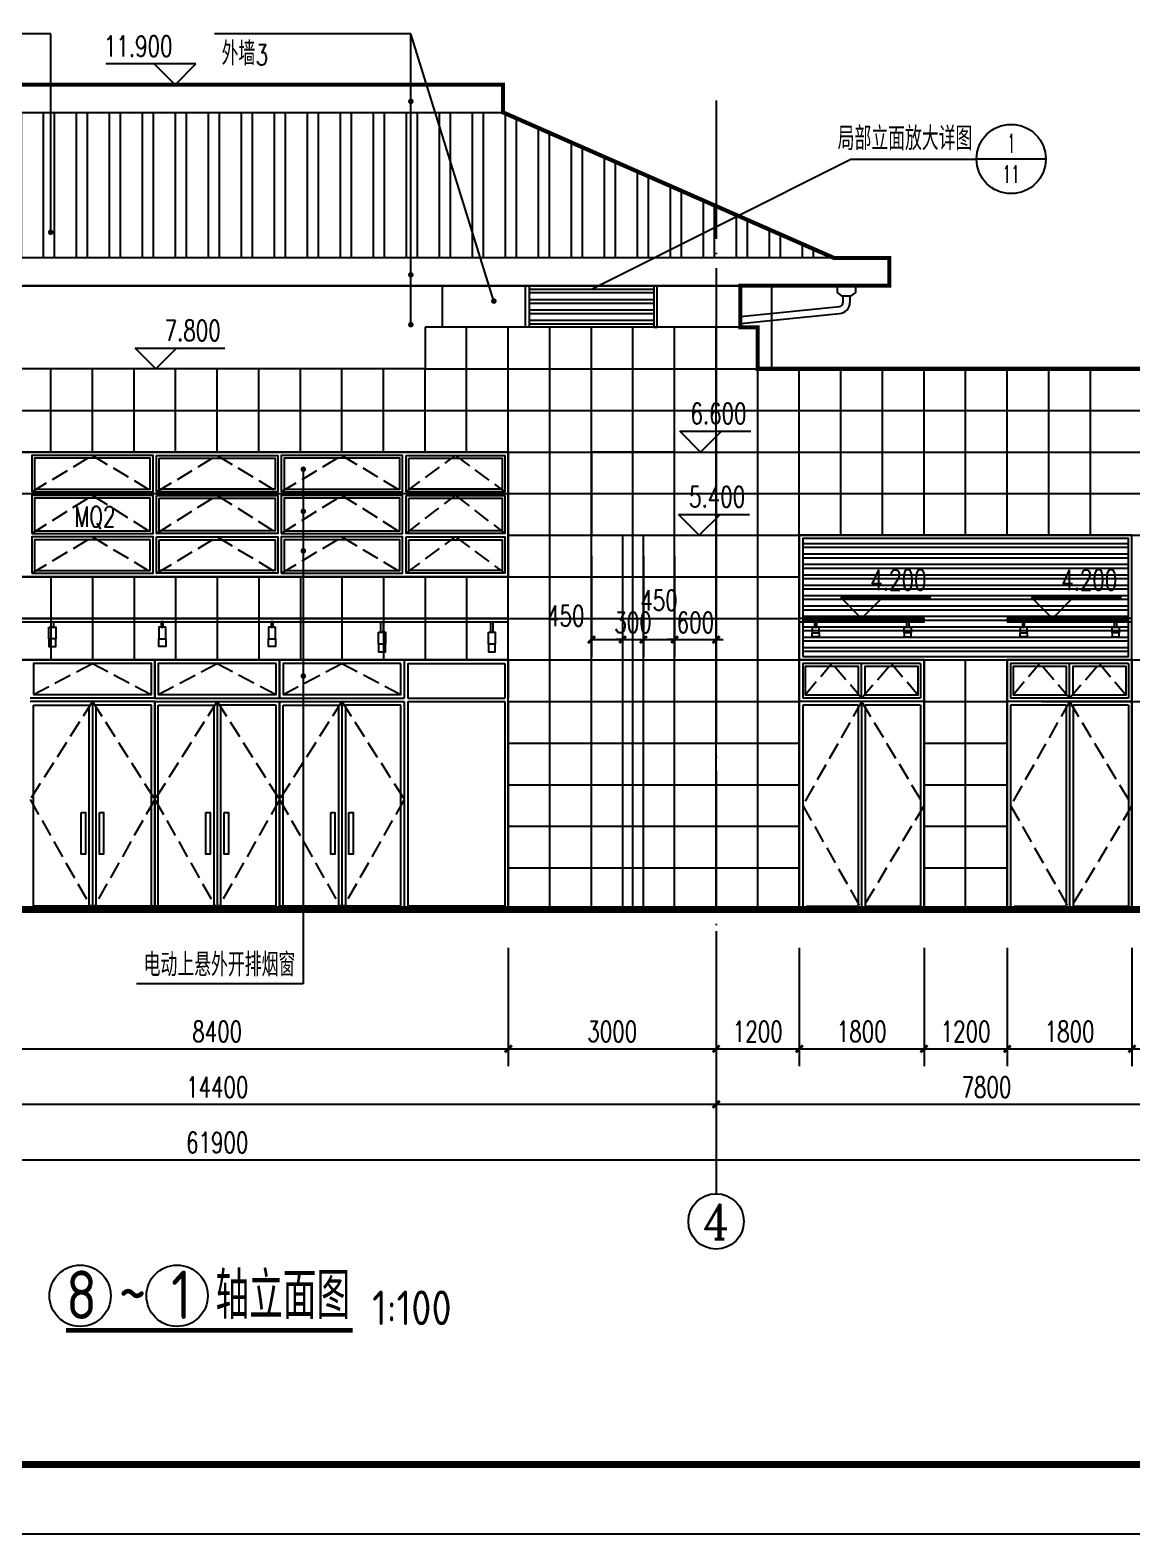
# Model space of a CAD drawing. Extents: x 63793 to 231107, y 20849 to 337643.
# Drawn here: x 164076 to 179976, y 166242 to 187939 of the extents above; entities that cross this region are included whole.
import ezdxf
from ezdxf.enums import TextEntityAlignment as Align

# ---------------------------------------------------------------- set-up
doc = ezdxf.new("R2010")
doc.units = 0
doc.header["$LTSCALE"] = 1000
doc.header["$MEASUREMENT"] = 0
doc.linetypes.add('DASH', pattern=[0.35, 0.25, -0.1])
doc.linetypes.add('DOTE', pattern=[2.42, 2, -0.2, 0.02, -0.2])
for name, color, linetype in [('AXIS', 3, 'Continuous'), ('AXIS_TEXT', 7, 'Continuous'), ('DIM_ELEV', 3, 'Continuous'), ('DIM_LEAD', 3, 'Continuous'), ('DIM_SYMB', 3, 'Continuous'), ('DOTE', 1, 'DOTE'), ('PUB_DIM', 3, 'Continuous'), ('PUB_TEXT', 7, 'Continuous'), ('PUB_TITLE', 4, 'Continuous'), ('SPACE_HATCH', 8, 'Continuous'), ('WINDOW', 4, 'Continuous'), ('WINDOW_TEXT', 7, 'Continuous'), ('新块$0$WINDOW', 4, 'Continuous'), ('网格', 144, 'Continuous'), ('装修线', 153, 'Continuous')]:
    doc.layers.add(name, color=color, linetype=linetype)
doc.styles.add('_TCH_AXIS', font='COMPLEX', dxfattribs={"bigfont": 'GBCBIG'})
doc.styles.add('_TCH_DIM', font='SIMPLEX', dxfattribs={"bigfont": 'GBCBIG'})
doc.styles.add('_TCH_DIM_T3', font='SIMPLEX', dxfattribs={"width": 0.705882, "bigfont": 'GBCBIG'})
doc.styles.add('_TCH_WINDOW', font='SIMPLEX', dxfattribs={"height": 3.5, "bigfont": 'GBCBIG'})
doc.styles.get("Standard").update_dxf_attribs({"font": 'gbenor.shx', "bigfont": 'gbcbig.shx'})
doc.dimstyles.new('_TCH_ARCH&&100', dxfattribs={"dimtxt": 297.5, "dimasz": 100, "dimexe": 250, "dimexo": 300, "dimgap": 100, "dimtad": 1, "dimdec": 0, "dimzin": 0, "dimdsep": 46, "dimtxsty": '_TCH_DIM_T3', "dimblk": 'ARCHTICK', "dimcen": 0.09, "dimclrt": 7, "dimazin": 2, "dimtfac": 1, "dimtdec": 0, "dimtix": 1, "dimtmove": 2, "dimatfit": 3, "dimfxl": 0, "dimtolj": 1, "dimtzin": 0, "dimarcsym": 0})

# ---------------------------------------------------------------- blocks, each defined once
blk = doc.blocks.new('dddhjhre')
blk.add_lwpolyline([(222777, -4286), (231177, -4286), (231177, -4236), (222777, -4236), (222777, -4286)])
for points in [[(223028, -4286), (222998, -4286), (222998, -4361), (223028, -4361)], [(224584, -4286), (224614, -4286), (224614, -4361), (224584, -4361)], [(226200, -4286), (226170, -4286), (226170, -4361), (226200, -4361)], [(227785, -4286), (227755, -4286), (227755, -4361), (227785, -4361)], [(229341, -4286), (229371, -4286), (229371, -4436), (229341, -4436)], [(230926, -4286), (230956, -4286), (230956, -4436), (230926, -4436)], [(223063, -4361), (222963, -4361), (222963, -4532), (223063, -4532)], [(222963, -4532), (223063, -4532), (223063, -4642), (222963, -4642)], [(224549, -4361), (224649, -4361), (224649, -4532), (224549, -4532)], [(224649, -4532), (224549, -4532), (224549, -4642), (224649, -4642)], [(226235, -4361), (226135, -4361), (226135, -4532), (226235, -4532)], [(226135, -4532), (226235, -4532), (226235, -4642), (226135, -4642)], [(227820, -4361), (227720, -4361), (227720, -4532), (227820, -4532)], [(227720, -4532), (227820, -4532), (227820, -4642), (227720, -4642)], [(229306, -4436), (229406, -4436), (229406, -4607), (229306, -4607)], [(230891, -4436), (230991, -4436), (230991, -4607), (230891, -4607)], [(229406, -4607), (229306, -4607), (229306, -4717), (229406, -4717)], [(230991, -4607), (230891, -4607), (230891, -4717), (230991, -4717)]]:
    blk.add_lwpolyline(points, close=True)
blk = doc.blocks.new('wdrfe')
blk.add_lwpolyline([(199154, -17387), (200954, -17387), (200954, -17337), (199154, -17337), (199154, -17387)])
for points in [[(199440, -17462), (199340, -17462), (199340, -17547), (199440, -17547)], [(199340, -17547), (199440, -17547), (199440, -17602), (199340, -17602)], [(199405, -17387), (199375, -17387), (199375, -17462), (199405, -17462)], [(200668, -17462), (200768, -17462), (200768, -17547), (200668, -17547)], [(200768, -17547), (200668, -17547), (200668, -17602), (200768, -17602)], [(200703, -17387), (200733, -17387), (200733, -17462), (200703, -17462)]]:
    blk.add_lwpolyline(points, close=True)
blk = doc.blocks.new('_ArchTick')
at = {"color": 0, "linetype": 'ByBlock', "const_width": 0.4}
blk.add_lwpolyline([(-0.5, -0.5), (0.5, 0.5)], dxfattribs=at)
blk = doc.blocks.new('*D310')
at = {"layer": 'Defpoints', "color": 0, "transparency": 16777216}
for p in [(172176, 180652), (172626, 180652), (172626, 179145)]:
    blk.add_point(p, dxfattribs=at)
at = {"layer": 'PUB_DIM', "color": 0, "lineweight": -2, "transparency": 16777216}
for p, q in [((172176, 180352), (172176, 178895)), ((172626, 180352), (172626, 178895)), ((172176, 179145), (172626, 179145))]:
    blk.add_line(p, q, dxfattribs=at)
at = {"layer": 'PUB_DIM', "color": 0, "lineweight": -2, "transparency": 16777216, "xscale": 100, "yscale": 100, "zscale": 100, "rotation": 180}
blk.add_blockref('_ArchTick', (172176, 179145), dxfattribs=at)
at = {"layer": 'PUB_DIM', "color": 0, "lineweight": -2, "transparency": 16777216, "xscale": 100, "yscale": 100, "zscale": 100}
blk.add_blockref('_ArchTick', (172626, 179145), dxfattribs=at)
at = {"layer": 'PUB_DIM', "color": 7, "transparency": 16777216, "insert": (171806, 179490), "char_height": 297.5, "attachment_point": 5, "style": '_TCH_DIM_T3'}
blk.add_mtext('\\A1;450', dxfattribs=at)
blk = doc.blocks.new('*D311')
at = {"layer": 'Defpoints', "color": 0, "transparency": 16777216}
for p in [(172626, 180652), (172926, 180652), (172926, 179145)]:
    blk.add_point(p, dxfattribs=at)
at = {"layer": 'PUB_DIM', "color": 0, "lineweight": -2, "transparency": 16777216}
for p, q in [((172626, 180352), (172626, 178895)), ((172926, 180352), (172926, 178895)), ((172626, 179145), (172526, 179145)), ((172626, 179145), (172926, 179145)), ((172926, 179145), (173026, 179145))]:
    blk.add_line(p, q, dxfattribs=at)
at = {"layer": 'PUB_DIM', "color": 0, "lineweight": -2, "transparency": 16777216, "xscale": 100, "yscale": 100, "zscale": 100}
blk.add_blockref('_ArchTick', (172626, 179145), dxfattribs=at)
at = {"layer": 'PUB_DIM', "color": 0, "lineweight": -2, "transparency": 16777216, "xscale": 100, "yscale": 100, "zscale": 100, "rotation": 180}
blk.add_blockref('_ArchTick', (172926, 179145), dxfattribs=at)
at = {"layer": 'PUB_DIM', "color": 7, "transparency": 16777216, "insert": (172776, 179394), "char_height": 297.5, "attachment_point": 5, "style": '_TCH_DIM_T3'}
blk.add_mtext('\\A1;300', dxfattribs=at)
blk = doc.blocks.new('*D312')
at = {"layer": 'Defpoints', "color": 0, "transparency": 16777216}
for p in [(172926, 180652), (173376, 180652), (173376, 179145)]:
    blk.add_point(p, dxfattribs=at)
at = {"layer": 'PUB_DIM', "color": 0, "lineweight": -2, "transparency": 16777216}
for p, q in [((172926, 180352), (172926, 178895)), ((173376, 180352), (173376, 178895)), ((172926, 179145), (173376, 179145))]:
    blk.add_line(p, q, dxfattribs=at)
at = {"layer": 'PUB_DIM', "color": 0, "lineweight": -2, "transparency": 16777216, "xscale": 100, "yscale": 100, "zscale": 100, "rotation": 180}
blk.add_blockref('_ArchTick', (172926, 179145), dxfattribs=at)
at = {"layer": 'PUB_DIM', "color": 0, "lineweight": -2, "transparency": 16777216, "xscale": 100, "yscale": 100, "zscale": 100}
blk.add_blockref('_ArchTick', (173376, 179145), dxfattribs=at)
at = {"layer": 'PUB_DIM', "color": 7, "transparency": 16777216, "insert": (173151, 179712), "char_height": 297.5, "attachment_point": 5, "style": '_TCH_DIM_T3'}
blk.add_mtext('\\A1;450', dxfattribs=at)
blk = doc.blocks.new('*D313')
at = {"layer": 'Defpoints', "color": 0, "transparency": 16777216}
for p in [(173376, 180652), (173976, 180652), (173976, 179145)]:
    blk.add_point(p, dxfattribs=at)
at = {"layer": 'PUB_DIM', "color": 0, "lineweight": -2, "transparency": 16777216}
for p, q in [((173376, 180352), (173376, 178895)), ((173976, 180352), (173976, 178895)), ((173376, 179145), (173276, 179145)), ((173376, 179145), (173976, 179145)), ((173976, 179145), (174076, 179145))]:
    blk.add_line(p, q, dxfattribs=at)
at = {"layer": 'PUB_DIM', "color": 0, "lineweight": -2, "transparency": 16777216, "xscale": 100, "yscale": 100, "zscale": 100}
blk.add_blockref('_ArchTick', (173376, 179145), dxfattribs=at)
at = {"layer": 'PUB_DIM', "color": 0, "lineweight": -2, "transparency": 16777216, "xscale": 100, "yscale": 100, "zscale": 100, "rotation": 180}
blk.add_blockref('_ArchTick', (173976, 179145), dxfattribs=at)
at = {"layer": 'PUB_DIM', "color": 7, "transparency": 16777216, "insert": (173676, 179394), "char_height": 297.5, "attachment_point": 5, "style": '_TCH_DIM_T3'}
blk.add_mtext('\\A1;600', dxfattribs=at)
blk = doc.blocks.new('*D983')
at = {"layer": 'Defpoints', "color": 0, "transparency": 16777216}
for p in [(162576, 174996), (170976, 174996), (170976, 173241)]:
    blk.add_point(p, dxfattribs=at)
at = {"layer": 'PUB_DIM', "color": 0, "lineweight": -2, "transparency": 16777216}
for p, q in [((162576, 174696), (162576, 172991)), ((170976, 174696), (170976, 172991)), ((162576, 173241), (170976, 173241))]:
    blk.add_line(p, q, dxfattribs=at)
at = {"layer": 'PUB_DIM', "color": 0, "lineweight": -2, "transparency": 16777216, "xscale": 100, "yscale": 100, "zscale": 100, "rotation": 180}
blk.add_blockref('_ArchTick', (162576, 173241), dxfattribs=at)
at = {"layer": 'PUB_DIM', "color": 0, "lineweight": -2, "transparency": 16777216, "xscale": 100, "yscale": 100, "zscale": 100}
blk.add_blockref('_ArchTick', (170976, 173241), dxfattribs=at)
at = {"layer": 'PUB_DIM', "color": 7, "transparency": 16777216, "insert": (166776, 173490), "char_height": 297.5, "attachment_point": 5, "style": '_TCH_DIM_T3'}
blk.add_mtext('\\A1;8400', dxfattribs=at)
blk = doc.blocks.new('*D984')
at = {"layer": 'Defpoints', "color": 0, "transparency": 16777216}
for p in [(170976, 174996), (173976, 174996), (173976, 173241)]:
    blk.add_point(p, dxfattribs=at)
at = {"layer": 'PUB_DIM', "color": 0, "lineweight": -2, "transparency": 16777216}
for p, q in [((170976, 174696), (170976, 172991)), ((173976, 174696), (173976, 172991)), ((170976, 173241), (173976, 173241))]:
    blk.add_line(p, q, dxfattribs=at)
at = {"layer": 'PUB_DIM', "color": 0, "lineweight": -2, "transparency": 16777216, "xscale": 100, "yscale": 100, "zscale": 100, "rotation": 180}
blk.add_blockref('_ArchTick', (170976, 173241), dxfattribs=at)
at = {"layer": 'PUB_DIM', "color": 0, "lineweight": -2, "transparency": 16777216, "xscale": 100, "yscale": 100, "zscale": 100}
blk.add_blockref('_ArchTick', (173976, 173241), dxfattribs=at)
at = {"layer": 'PUB_DIM', "color": 7, "transparency": 16777216, "insert": (172476, 173490), "char_height": 297.5, "attachment_point": 5, "style": '_TCH_DIM_T3'}
blk.add_mtext('\\A1;3000', dxfattribs=at)
blk = doc.blocks.new('*D985')
at = {"layer": 'Defpoints', "color": 0, "transparency": 16777216}
for p in [(173976, 174996), (175176, 174996), (175176, 173241)]:
    blk.add_point(p, dxfattribs=at)
at = {"layer": 'PUB_DIM', "color": 0, "lineweight": -2, "transparency": 16777216}
for p, q in [((173976, 174696), (173976, 172991)), ((175176, 174696), (175176, 172991)), ((173976, 173241), (175176, 173241))]:
    blk.add_line(p, q, dxfattribs=at)
at = {"layer": 'PUB_DIM', "color": 0, "lineweight": -2, "transparency": 16777216, "xscale": 100, "yscale": 100, "zscale": 100, "rotation": 180}
blk.add_blockref('_ArchTick', (173976, 173241), dxfattribs=at)
at = {"layer": 'PUB_DIM', "color": 0, "lineweight": -2, "transparency": 16777216, "xscale": 100, "yscale": 100, "zscale": 100}
blk.add_blockref('_ArchTick', (175176, 173241), dxfattribs=at)
at = {"layer": 'PUB_DIM', "color": 7, "transparency": 16777216, "insert": (174576, 173490), "char_height": 297.5, "attachment_point": 5, "style": '_TCH_DIM_T3'}
blk.add_mtext('\\A1;1200', dxfattribs=at)
blk = doc.blocks.new('*D986')
at = {"layer": 'Defpoints', "color": 0, "transparency": 16777216}
for p in [(175176, 174996), (176976, 174996), (176976, 173241)]:
    blk.add_point(p, dxfattribs=at)
at = {"layer": 'PUB_DIM', "color": 0, "lineweight": -2, "transparency": 16777216}
for p, q in [((175176, 174696), (175176, 172991)), ((176976, 174696), (176976, 172991)), ((175176, 173241), (176976, 173241))]:
    blk.add_line(p, q, dxfattribs=at)
at = {"layer": 'PUB_DIM', "color": 0, "lineweight": -2, "transparency": 16777216, "xscale": 100, "yscale": 100, "zscale": 100, "rotation": 180}
blk.add_blockref('_ArchTick', (175176, 173241), dxfattribs=at)
at = {"layer": 'PUB_DIM', "color": 0, "lineweight": -2, "transparency": 16777216, "xscale": 100, "yscale": 100, "zscale": 100}
blk.add_blockref('_ArchTick', (176976, 173241), dxfattribs=at)
at = {"layer": 'PUB_DIM', "color": 7, "transparency": 16777216, "insert": (176076, 173490), "char_height": 297.5, "attachment_point": 5, "style": '_TCH_DIM_T3'}
blk.add_mtext('\\A1;1800', dxfattribs=at)
blk = doc.blocks.new('*D987')
at = {"layer": 'Defpoints', "color": 0, "transparency": 16777216}
for p in [(176976, 174996), (178176, 174996), (178176, 173241)]:
    blk.add_point(p, dxfattribs=at)
at = {"layer": 'PUB_DIM', "color": 0, "lineweight": -2, "transparency": 16777216}
for p, q in [((176976, 174696), (176976, 172991)), ((178176, 174696), (178176, 172991)), ((176976, 173241), (178176, 173241))]:
    blk.add_line(p, q, dxfattribs=at)
at = {"layer": 'PUB_DIM', "color": 0, "lineweight": -2, "transparency": 16777216, "xscale": 100, "yscale": 100, "zscale": 100, "rotation": 180}
blk.add_blockref('_ArchTick', (176976, 173241), dxfattribs=at)
at = {"layer": 'PUB_DIM', "color": 0, "lineweight": -2, "transparency": 16777216, "xscale": 100, "yscale": 100, "zscale": 100}
blk.add_blockref('_ArchTick', (178176, 173241), dxfattribs=at)
at = {"layer": 'PUB_DIM', "color": 7, "transparency": 16777216, "insert": (177576, 173490), "char_height": 297.5, "attachment_point": 5, "style": '_TCH_DIM_T3'}
blk.add_mtext('\\A1;1200', dxfattribs=at)
blk = doc.blocks.new('*D988')
at = {"layer": 'Defpoints', "color": 0, "transparency": 16777216}
for p in [(178176, 174996), (179976, 174996), (179976, 173241)]:
    blk.add_point(p, dxfattribs=at)
at = {"layer": 'PUB_DIM', "color": 0, "lineweight": -2, "transparency": 16777216}
for p, q in [((178176, 174696), (178176, 172991)), ((179976, 174696), (179976, 172991)), ((178176, 173241), (179976, 173241))]:
    blk.add_line(p, q, dxfattribs=at)
at = {"layer": 'PUB_DIM', "color": 0, "lineweight": -2, "transparency": 16777216, "xscale": 100, "yscale": 100, "zscale": 100, "rotation": 180}
blk.add_blockref('_ArchTick', (178176, 173241), dxfattribs=at)
at = {"layer": 'PUB_DIM', "color": 0, "lineweight": -2, "transparency": 16777216, "xscale": 100, "yscale": 100, "zscale": 100}
blk.add_blockref('_ArchTick', (179976, 173241), dxfattribs=at)
at = {"layer": 'PUB_DIM', "color": 7, "transparency": 16777216, "insert": (179076, 173490), "char_height": 297.5, "attachment_point": 5, "style": '_TCH_DIM_T3'}
blk.add_mtext('\\A1;1800', dxfattribs=at)
blk = doc.blocks.new('*D989')
at = {"layer": 'Defpoints', "color": 0, "transparency": 16777216}
for p in [(179976, 174996), (181776, 174996), (181776, 173241)]:
    blk.add_point(p, dxfattribs=at)
at = {"layer": 'PUB_DIM', "color": 0, "lineweight": -2, "transparency": 16777216}
for p, q in [((179976, 174696), (179976, 172991)), ((181776, 174696), (181776, 172991)), ((179976, 173241), (181776, 173241))]:
    blk.add_line(p, q, dxfattribs=at)
at = {"layer": 'PUB_DIM', "color": 0, "lineweight": -2, "transparency": 16777216, "xscale": 100, "yscale": 100, "zscale": 100, "rotation": 180}
blk.add_blockref('_ArchTick', (179976, 173241), dxfattribs=at)
at = {"layer": 'PUB_DIM', "color": 0, "lineweight": -2, "transparency": 16777216, "xscale": 100, "yscale": 100, "zscale": 100}
blk.add_blockref('_ArchTick', (181776, 173241), dxfattribs=at)
at = {"layer": 'PUB_DIM', "color": 7, "transparency": 16777216, "insert": (180876, 173490), "char_height": 297.5, "attachment_point": 5, "style": '_TCH_DIM_T3'}
blk.add_mtext('\\A1;1800', dxfattribs=at)
blk = doc.blocks.new('*D1029')
at = {"layer": 'AXIS', "color": 0, "lineweight": -2, "transparency": 16777216}
for p, q in [((173976, 174641), (173976, 172191)), ((181776, 174641), (181776, 172191)), ((173976, 172441), (181776, 172441))]:
    blk.add_line(p, q, dxfattribs=at)
at = {"layer": 'Defpoints', "color": 0, "transparency": 16777216}
for p in [(173976, 174941), (181776, 174941), (181776, 172441)]:
    blk.add_point(p, dxfattribs=at)
at = {"layer": 'AXIS', "color": 0, "lineweight": -2, "transparency": 16777216, "xscale": 100, "yscale": 100, "zscale": 100, "rotation": 180}
blk.add_blockref('_ArchTick', (173976, 172441), dxfattribs=at)
at = {"layer": 'AXIS', "color": 0, "lineweight": -2, "transparency": 16777216, "xscale": 100, "yscale": 100, "zscale": 100}
blk.add_blockref('_ArchTick', (181776, 172441), dxfattribs=at)
at = {"layer": 'AXIS', "color": 7, "transparency": 16777216, "insert": (177876, 172690), "char_height": 297.5, "attachment_point": 5, "style": '_TCH_DIM_T3'}
blk.add_mtext('\\A1;7800', dxfattribs=at)
blk = doc.blocks.new('*D1030')
at = {"layer": 'AXIS', "color": 0, "lineweight": -2, "transparency": 16777216}
for p, q in [((159576, 174641), (159576, 172191)), ((173976, 174641), (173976, 172191)), ((159576, 172441), (173976, 172441))]:
    blk.add_line(p, q, dxfattribs=at)
at = {"layer": 'Defpoints', "color": 0, "transparency": 16777216}
for p in [(159576, 174941), (173976, 174941), (173976, 172441)]:
    blk.add_point(p, dxfattribs=at)
at = {"layer": 'AXIS', "color": 0, "lineweight": -2, "transparency": 16777216, "xscale": 100, "yscale": 100, "zscale": 100, "rotation": 180}
blk.add_blockref('_ArchTick', (159576, 172441), dxfattribs=at)
at = {"layer": 'AXIS', "color": 0, "lineweight": -2, "transparency": 16777216, "xscale": 100, "yscale": 100, "zscale": 100}
blk.add_blockref('_ArchTick', (173976, 172441), dxfattribs=at)
at = {"layer": 'AXIS', "color": 7, "transparency": 16777216, "insert": (166776, 172690), "char_height": 297.5, "attachment_point": 5, "style": '_TCH_DIM_T3'}
blk.add_mtext('\\A1;14400', dxfattribs=at)
blk = doc.blocks.new('*D1035')
at = {"layer": 'AXIS', "color": 0, "lineweight": -2, "transparency": 16777216}
for p, q in [((135826, 174641), (135826, 171391)), ((197726, 174641), (197726, 171391)), ((135826, 171641), (197726, 171641))]:
    blk.add_line(p, q, dxfattribs=at)
at = {"layer": 'Defpoints', "color": 0, "transparency": 16777216}
for p in [(135826, 174941), (197726, 174941), (197726, 171641)]:
    blk.add_point(p, dxfattribs=at)
at = {"layer": 'AXIS', "color": 0, "lineweight": -2, "transparency": 16777216, "xscale": 100, "yscale": 100, "zscale": 100, "rotation": 180}
blk.add_blockref('_ArchTick', (135826, 171641), dxfattribs=at)
at = {"layer": 'AXIS', "color": 0, "lineweight": -2, "transparency": 16777216, "xscale": 100, "yscale": 100, "zscale": 100}
blk.add_blockref('_ArchTick', (197726, 171641), dxfattribs=at)
at = {"layer": 'AXIS', "color": 7, "transparency": 16777216, "insert": (166776, 171890), "char_height": 297.5, "attachment_point": 5, "style": '_TCH_DIM_T3'}
blk.add_mtext('\\A1;61900', dxfattribs=at)

msp = doc.modelspace()

# ---------------------------------------------------------------- hatches: boundary and pattern name
at = {"layer": '网格'}
h = msp.add_hatch(dxfattribs=at)
h.set_pattern_fill('ANSI32', color=256, scale=100, angle=45, style=0)
h.set_pattern_definition([(90, (-53378.04, 196788.4), (-476.25, 3e-14), []), (90, (-53219.3, 196947.14), (-476.25, 3e-14), [])])
h.paths.add_polyline_path([(175675.6, 184651.8), (170900.6, 186751.8), (162650.6, 186751.8), (157875.6, 184651.8)])

# ---------------------------------------------------------------- linework, layer by layer
for p, q in [((162650.6, 186751.8), (170900.6, 186751.8)), ((176475.6, 184651.8), (157075.6, 184651.8)), ((157400.6, 184251.8), (175475.6, 184251.8)), ((170025.6, 183651.8), (170025.6, 184251.8)), ((171225.6, 183651.8), (171225.6, 184251.8)), ((173125.6, 183651.8), (173125.6, 184251.8)), ((174325.6, 183651.8), (174325.6, 184251.8)), ((174775.6, 184251.8), (174775.6, 183051.8)), ((174575.6, 183651.8), (169775.6, 183651.8)), ((174575.6, 183051.8), (195575.6, 183051.8)), ((174575.6, 175251.8), (174575.6, 183051.8))]:
    msp.add_line(p, q)
at = {"color": 32}
for p, q in [((171275.6, 184201.8), (173075.6, 184201.8)), ((171275.6, 184151.8), (173075.6, 184151.8)), ((171275.6, 184051.8), (173075.6, 184051.8)), ((171275.6, 184001.8), (173075.6, 184001.8)), ((171275.6, 183901.8), (173075.6, 183901.8)), ((171275.6, 183851.8), (173075.6, 183851.8)), ((171275.6, 183751.8), (173075.6, 183751.8)), ((171275.6, 183701.8), (173075.6, 183701.8))]:
    msp.add_line(p, q, dxfattribs=at)
at = {"color": 8}
for p, q in [((175805.6, 184101.8), (175805.6, 184009.2)), ((175905.6, 184101.8), (175905.6, 184009.2))]:
    msp.add_line(p, q, dxfattribs=at)
for points in [[(157075.6, 184251.8), (157075.6, 184651.8), (157875.6, 184651.8), (162650.6, 186751.8), (162650.6, 187151.8), (170900.6, 187151.8), (170900.6, 186751.8), (175675.6, 184651.8), (176475.6, 184651.8), (176475.6, 184251.8)], [(162575.6, 180051.8), (170975.6, 180051.8), (170975.6, 181851.8), (162575.6, 181851.8)], [(162575.6, 181851.8), (170975.6, 181851.8), (170975.6, 180051.8), (162575.6, 180051.8)], [(175175.6, 178851.8), (179975.6, 178851.8), (179975.6, 180651.8), (175175.6, 180651.8)], [(170975.6, 178851.8), (162575.6, 178851.8), (162575.6, 175251.8), (170975.6, 175251.8)]]:
    msp.add_lwpolyline(points, close=True)
at = {"color": 32}
for points in [[(171225.6, 184251.8), (171275.6, 184251.8), (171275.6, 183651.8), (171225.6, 183651.8)], [(173125.6, 184251.8), (173075.6, 184251.8), (173075.6, 183651.8), (173125.6, 183651.8)], [(175225.6, 178901.8), (179925.6, 178901.8), (179925.6, 180601.8), (175225.6, 180601.8)], [(175225.6, 180476.8), (179925.6, 180476.8), (179925.6, 180526.8), (175225.6, 180526.8)], [(175225.6, 180326.8), (179925.6, 180326.8), (179925.6, 180376.8), (175225.6, 180376.8)], [(175225.6, 180176.8), (179925.6, 180176.8), (179925.6, 180226.8), (175225.6, 180226.8)], [(175225.6, 180026.8), (179925.6, 180026.8), (179925.6, 180076.8), (175225.6, 180076.8)], [(175225.6, 179876.8), (179925.6, 179876.8), (179925.6, 179926.8), (175225.6, 179926.8)], [(175225.6, 179726.8), (179925.6, 179726.8), (179925.6, 179776.8), (175225.6, 179776.8)], [(175225.6, 179576.8), (179925.6, 179576.8), (179925.6, 179626.8), (175225.6, 179626.8)], [(175225.6, 179426.8), (179925.6, 179426.8), (179925.6, 179476.8), (175225.6, 179476.8)], [(175225.6, 179276.8), (179925.6, 179276.8), (179925.6, 179326.8), (175225.6, 179326.8)], [(175225.6, 179126.8), (179925.6, 179126.8), (179925.6, 179176.8), (175225.6, 179176.8)], [(175225.6, 178976.8), (179925.6, 178976.8), (179925.6, 179026.8), (175225.6, 179026.8)]]:
    msp.add_lwpolyline(points, close=True, dxfattribs=at)
at = {"color": 8}
for points in [[(175985.6, 184251.8), (175985.6, 184151.2), (175915.6, 184101.8), (175795.6, 184101.8), (175725.6, 184151.8), (175725.6, 184251.8), (175985.6, 184251.8)], [(174325.6, 183806.4), (175756, 183950.1)], [(174325.6, 183705.9), (175754.2, 183849.4)]]:
    msp.add_lwpolyline(points, dxfattribs=at)
for points in [[(169775.6, 183651.8), (169775.6, 183051.8), (163775.6, 183051.8), (163775.6, 183651.8), (158975.6, 183651.8)], [(172925.6, 175251.8), (172925.6, 180651.8), (173375.6, 180651.8), (173375.6, 181851.8), (172175.6, 181851.8), (172175.6, 180651.8), (172625.6, 180651.8), (172625.6, 175251.8)]]:
    msp.add_lwpolyline(points)
at = {"const_width": 100}
msp.add_lwpolyline([(211936.3, 175251.8), (135825.6, 175251.8)], dxfattribs=at)
for centre in [(164798.3, 169678.1), (166197.1, 169678.1)]:
    msp.add_circle(centre, 442.5)
at = {"color": 8}
for radius, start in [(160, 273.08957), (60, 280)]:
    msp.add_arc((175745.6, 184009.2), radius, start, 0, dxfattribs=at)
at = {"layer": 'AXIS'}
msp.add_line((173975.6, 174941.1), (173975.6, 171151), dxfattribs=at)
msp.add_circle((173975.6, 170751), 400, dxfattribs=at)
at = {"layer": 'DIM_ELEV'}
for p, q in [((166467.3, 187451.8), (165171.2, 187451.8)), ((166167.3, 187151.8), (165867.3, 187451.8)), ((166167.3, 187151.8), (166467.3, 187451.8)), ((168164.9, 187151.8), (165867.3, 187151.8)), ((165890.8, 183051.8), (165590.8, 183351.8)), ((165590.8, 183351.8), (166886.9, 183351.8)), ((165890.8, 183051.8), (166190.8, 183351.8)), ((173751.3, 181851.8), (173451.3, 182151.8)), ((173451.3, 182151.8), (174474.2, 182151.8)), ((173751.3, 181851.8), (174051.3, 182151.8)), ((173272.7, 181851.8), (174051.3, 181851.8)), ((173731.9, 180651.8), (173431.9, 180951.8)), ((173431.9, 180951.8), (174454.7, 180951.8)), ((173731.9, 180651.8), (174031.9, 180951.8)), ((173253.2, 180651.8), (174031.9, 180651.8)), ((176075.6, 179451.8), (175775.6, 179751.8)), ((175775.6, 179751.8), (177071.7, 179751.8)), ((176075.6, 179451.8), (176375.6, 179751.8)), ((178828.1, 179451.8), (178528.1, 179751.8)), ((178528.1, 179751.8), (179824.2, 179751.8)), ((178828.1, 179451.8), (179128.1, 179751.8))]:
    msp.add_line(p, q, dxfattribs=at)
at = {"layer": 'DIM_LEAD'}
for p, q in [((164372.9, 187887.4), (162493.8, 187887.4)), ((164372.9, 185022.3), (164372.9, 187887.4)), ((169570.1, 187887.4), (166734.6, 187887.4)), ((169570.1, 183688.8), (169570.1, 187887.4)), ((169570.1, 186911), (169570.1, 187887.4)), ((169570.1, 184409.1), (169570.1, 187887.4)), ((170767.9, 184029.7), (169570.1, 187887.4)), ((172175.6, 184201.8), (175916.9, 186079.4)), ((175916.9, 186079.4), (177732.6, 186079.4)), ((178732.6, 186079.4), (177732.6, 186079.4)), ((168018.5, 181603.3), (168018.5, 174180.7)), ((168018.5, 180995), (168018.5, 174180.7)), ((168018.5, 180425.8), (168018.5, 174180.7)), ((168018.5, 178619.4), (168018.5, 174180.7)), ((168018.5, 174180.7), (165609.9, 174180.7))]:
    msp.add_line(p, q, dxfattribs=at)
at = {"layer": 'DIM_LEAD', "const_width": 40}
for points in [[(169570.1, 186891, 1), (169570.1, 186931, 1)], [(164372.9, 185002.3, 1), (164372.9, 185042.3, 1)], [(169570.1, 184389.1, 1), (169570.1, 184429.1, 1)], [(170773.9, 184010.6, 1), (170762, 184048.8, 1)], [(169570.1, 183668.8, 1), (169570.1, 183708.8, 1)], [(168018.5, 181623.3, 1), (168018.5, 181583.3, 1)], [(168018.5, 181015, 1), (168018.5, 180975, 1)], [(168018.5, 180445.8, 1), (168018.5, 180405.8, 1)], [(168018.5, 178639.4, 1), (168018.5, 178599.4, 1)]]:
    msp.add_lwpolyline(points, format="xyb", close=True, dxfattribs=at)
at = {"layer": 'DIM_LEAD'}
for centre, radius in [((178232.6, 186079.4), 500), ((172175.6, 184201.8), 0)]:
    msp.add_circle(centre, radius, dxfattribs=at)
at = {"layer": 'DIM_SYMB', "const_width": 70}
msp.add_lwpolyline([(164593, 169180), (168730.7, 169180)], dxfattribs=at)
at = {"layer": 'DOTE', "linetype": 'DOTE'}
msp.add_line((173975.6, 186925.7), (173975.6, 173280.6), dxfattribs=at)
at = {"layer": 'PUB_TITLE'}
msp.add_lwpolyline([(124837.4, 166242.4), (214037.4, 166242.4), (214037.4, 208242.4), (124837.4, 208242.4)], close=True, dxfattribs=at)
at = {"layer": 'PUB_TITLE', "const_width": 100}
msp.add_lwpolyline([(127337.4, 167242.4), (213037.4, 167242.4), (213037.4, 207242.4), (127337.4, 207242.4)], close=True, dxfattribs=at)
at = {"layer": 'SPACE_HATCH', "linetype": 'DASH'}
for points in [[(164100.6, 181276.8), (164975.6, 181801.8), (165850.6, 181276.8)], [(165900.6, 181276.8), (166775.6, 181801.8), (167650.6, 181276.8)], [(167700.6, 181276.8), (168575.6, 181801.8), (169450.6, 181276.8)], [(169500.6, 181276.8), (170213.1, 181801.8), (170925.6, 181276.8)], [(164100.6, 180676.8), (164975.6, 181226.8), (165850.6, 180676.8)], [(165900.6, 180676.8), (166775.6, 181226.8), (167650.6, 180676.8)], [(167700.6, 180676.8), (168575.6, 181226.8), (169450.6, 180676.8)], [(169500.6, 180676.8), (170213.1, 181226.8), (170925.6, 180676.8)], [(164100.6, 180101.8), (164975.6, 180626.8), (165850.6, 180101.8)], [(165900.6, 180101.8), (166775.6, 180626.8), (167650.6, 180101.8)], [(167700.6, 180101.8), (168575.6, 180626.8), (169450.6, 180101.8)], [(169500.6, 180101.8), (170213.1, 180626.8), (170925.6, 180101.8)], [(164125.6, 178351.8), (164975.6, 178801.8), (165825.6, 178351.8)], [(165925.6, 178351.8), (166775.6, 178801.8), (167625.6, 178351.8)], [(167725.6, 178351.8), (168575.6, 178801.8), (169425.6, 178351.8)], [(176075.6, 178301.8), (175645.6, 178801.8), (175225.6, 178301.8)], [(176075.6, 178301.8), (176505.6, 178801.8), (176925.6, 178301.8)], [(179075.6, 178301.8), (178645.6, 178801.8), (178225.6, 178301.8)], [(179075.6, 178301.8), (179505.6, 178801.8), (179925.6, 178301.8)], [(164975.6, 178251.8), (164075.6, 176839.3), (164975.6, 175251.8)], [(164975.6, 178251.8), (165875.8, 176839.3), (164975.6, 175251.8)], [(166775.6, 178251.8), (165875.3, 176839.3), (166775.6, 175251.8)], [(166775.6, 178251.8), (167675.5, 176839.3), (166775.6, 175251.8)], [(168575.6, 178251.8), (167675.3, 176839.3), (168575.6, 175251.8)], [(168575.6, 178251.8), (169475.5, 176839.3), (168575.6, 175251.8)], [(176075.6, 178251.8), (175225.6, 176751.8), (176075.6, 175251.8)], [(176075.6, 178251.8), (176975.6, 176751.8), (176075.6, 175251.8)], [(179075.6, 178251.8), (178225.6, 176751.8), (179075.6, 175251.8)], [(179075.6, 178251.8), (179975.6, 176751.8), (179075.6, 175251.8)]]:
    msp.add_lwpolyline(points, dxfattribs=at)
at = {"layer": 'WINDOW'}
msp.add_line((162575.4, 175251.8), (170975.6, 175251.8), dxfattribs=at)
for points in [[(164813.6, 176651.7), (164875.6, 176651.7), (164875.6, 176051.8), (164813.6, 176051.8)], [(165075.6, 176651.7), (165137.5, 176651.7), (165137.5, 176051.8), (165075.6, 176051.8)], [(166613.6, 176651.7), (166675.6, 176651.7), (166675.6, 176051.8), (166613.6, 176051.8)], [(166875.6, 176651.7), (166937.5, 176651.7), (166937.5, 176051.8), (166875.6, 176051.8)], [(168413.6, 176651.7), (168475.6, 176651.7), (168475.6, 176051.8), (168413.6, 176051.8)], [(168675.6, 176651.7), (168737.5, 176651.7), (168737.5, 176051.8), (168675.6, 176051.8)]]:
    msp.add_lwpolyline(points, close=True, dxfattribs=at)
at = {"layer": '新块$0$WINDOW'}
for p, q in [((165875.6, 178301.8), (165875.6, 178851.8)), ((165875.6, 178301.8), (165875.6, 178851.8)), ((167675.6, 178301.8), (167675.6, 178851.8)), ((167675.6, 178851.8), (167675.6, 178301.8)), ((169475.6, 178851.8), (169475.6, 178301.8)), ((169525.6, 178801.8), (169525.6, 178301.8)), ((169525.6, 178801.8), (170925.6, 178801.8)), ((170925.6, 178801.8), (170925.6, 178301.8)), ((170975.6, 178851.8), (170975.6, 178301.8)), ((176075.6, 178301.8), (176075.6, 178801.8)), ((176925.6, 178801.8), (176925.6, 178301.8)), ((176975.6, 178851.8), (176975.6, 175251.8)), ((179075.6, 178301.8), (179075.6, 178801.8)), ((179925.6, 178801.8), (179925.6, 178301.8)), ((179975.6, 178851.8), (179975.6, 175251.8)), ((165875.7, 178301.8), (164075.6, 178301.8)), ((165875.7, 178251.8), (164075.6, 178251.8)), ((164975.6, 178251.8), (164975.6, 175251.8)), ((165875.4, 178251.8), (167675.6, 178251.8)), ((165875.6, 178301.8), (167675.6, 178301.8)), ((165875.6, 175301.8), (165875.6, 178251.8)), ((165875.6, 175301.8), (165875.6, 178251.8)), ((166775.6, 178251.8), (166775.6, 175251.8)), ((167675.4, 178301.8), (168600.7, 178301.8)), ((167675.4, 178251.8), (169475.6, 178251.8)), ((167675.4, 178251.8), (167675.6, 175251.8)), ((167675.6, 175301.8), (167675.6, 178251.8)), ((168575.6, 178251.8), (168575.6, 175251.8)), ((168600.7, 178301.8), (169475.6, 178301.8)), ((169475.6, 178251.8), (169475.6, 175251.8)), ((169525.6, 178301.8), (170925.6, 178301.8)), ((169525.6, 178251.8), (170925.6, 178251.8)), ((169525.6, 178251.8), (169525.6, 175301.8)), ((170925.6, 178251.8), (170925.6, 175301.8)), ((170975.6, 178251.8), (170975.6, 175251.8)), ((176975.6, 178251.8), (175175.6, 178251.8)), ((176925.6, 178301.8), (175225.6, 178301.8)), ((176025.6, 178201.8), (175225.6, 178201.8)), ((176925.6, 178301.8), (175275.6, 178301.8)), ((176025.6, 178201.8), (176025.6, 175301.8)), ((176075.6, 178251.8), (176075.6, 175251.8)), ((176125.6, 178201.8), (176125.6, 175301.8)), ((176925.6, 178201.8), (176125.6, 178201.8)), ((176925.6, 178201.8), (176925.6, 175301.8)), ((179975.6, 178251.8), (178175.6, 178251.8)), ((179925.6, 178301.8), (178225.6, 178301.8)), ((179025.6, 178201.8), (178225.6, 178201.8)), ((179925.6, 178301.8), (178275.6, 178301.8)), ((179025.6, 178201.8), (179025.6, 175301.8)), ((179075.6, 178251.8), (179075.6, 175251.8)), ((179125.6, 178201.8), (179125.6, 175301.8)), ((179925.6, 178201.8), (179125.6, 178201.8)), ((179925.6, 178201.8), (179925.6, 175301.8)), ((164125.6, 175301.8), (164950.4, 175301.8)), ((167625.5, 175301.8), (166800.7, 175301.8)), ((169425.5, 175301.8), (168600.7, 175301.8)), ((170925.6, 175301.8), (169525.6, 175301.8)), ((175175.6, 175251.8), (176975.6, 175251.8)), ((175275.6, 175301.8), (176025.6, 175301.8)), ((176125.6, 175301.8), (176925.6, 175301.8)), ((178175.6, 175251.8), (179975.6, 175251.8)), ((178275.6, 175301.8), (179025.6, 175301.8)), ((179125.6, 175301.8), (179925.6, 175301.8))]:
    msp.add_line(p, q, dxfattribs=at)
for points in [[(164100.6, 181276.8), (165850.6, 181276.8), (165850.6, 181801.8), (164100.6, 181801.8)], [(164140.6, 181316.8), (165810.6, 181316.8), (165810.6, 181761.8), (164140.6, 181761.8)], [(165900.6, 181801.8), (167650.6, 181801.8), (167650.6, 181276.8), (165900.6, 181276.8)], [(165940.6, 181761.8), (167610.6, 181761.8), (167610.6, 181316.8), (165940.6, 181316.8)], [(167700.6, 181276.8), (169450.6, 181276.8), (169450.6, 181801.8), (167700.6, 181801.8)], [(167740.6, 181316.8), (169410.6, 181316.8), (169410.6, 181761.8), (167740.6, 181761.8)], [(169500.6, 181801.8), (170925.6, 181801.8), (170925.6, 181276.8), (169500.6, 181276.8)], [(169540.6, 181761.8), (170885.6, 181761.8), (170885.6, 181316.8), (169540.6, 181316.8)], [(164100.6, 180676.8), (165850.6, 180676.8), (165850.6, 181226.8), (164100.6, 181226.8)], [(164140.6, 180716.8), (165810.6, 180716.8), (165810.6, 181186.8), (164140.6, 181186.8)], [(165900.6, 181226.8), (167650.6, 181226.8), (167650.6, 180676.8), (165900.6, 180676.8)], [(165940.6, 181186.8), (167610.6, 181186.8), (167610.6, 180716.8), (165940.6, 180716.8)], [(167700.6, 180676.8), (169450.6, 180676.8), (169450.6, 181226.8), (167700.6, 181226.8)], [(167740.6, 180716.8), (169410.6, 180716.8), (169410.6, 181186.8), (167740.6, 181186.8)], [(169500.6, 181226.8), (170925.6, 181226.8), (170925.6, 180676.8), (169500.6, 180676.8)], [(169540.6, 181186.8), (170885.6, 181186.8), (170885.6, 180716.8), (169540.6, 180716.8)], [(164100.6, 180101.8), (165850.6, 180101.8), (165850.6, 180626.8), (164100.6, 180626.8)], [(164140.6, 180141.8), (165810.6, 180141.8), (165810.6, 180586.8), (164140.6, 180586.8)], [(165900.6, 180626.8), (167650.6, 180626.8), (167650.6, 180101.8), (165900.6, 180101.8)], [(165940.6, 180586.8), (167610.6, 180586.8), (167610.6, 180141.8), (165940.6, 180141.8)], [(167700.6, 180101.8), (169450.6, 180101.8), (169450.6, 180626.8), (167700.6, 180626.8)], [(167740.6, 180141.8), (169410.6, 180141.8), (169410.6, 180586.8), (167740.6, 180586.8)], [(169500.6, 180626.8), (170925.6, 180626.8), (170925.6, 180101.8), (169500.6, 180101.8)], [(169540.6, 180586.8), (170885.6, 180586.8), (170885.6, 180141.8), (169540.6, 180141.8)], [(164125.6, 178351.8), (165825.6, 178351.8), (165825.6, 178801.8), (164125.6, 178801.8)], [(167625.6, 178801.8), (165925.6, 178801.8), (165925.6, 178351.8), (167625.6, 178351.8)], [(169425.6, 178801.8), (167725.6, 178801.8), (167725.6, 178351.8), (169425.6, 178351.8)], [(176025.6, 178341.8), (175265.6, 178341.8), (175265.6, 178761.8), (176025.6, 178761.8), (176025.6, 178341.8)], [(176125.6, 178341.8), (176125.6, 178761.8), (176885.6, 178761.8), (176885.6, 178341.8), (176125.6, 178341.8)], [(179025.6, 178341.8), (178265.6, 178341.8), (178265.6, 178761.8), (179025.6, 178761.8), (179025.6, 178341.8)], [(179125.6, 178341.8), (179125.6, 178761.8), (179885.6, 178761.8), (179885.6, 178341.8), (179125.6, 178341.8)], [(164125.6, 178201.8), (164925.6, 178201.8), (164925.6, 175301.8), (164125.6, 175301.8)], [(165825.7, 178201.8), (165025.6, 178201.8), (165025.6, 175301.8), (165825.7, 175301.8)], [(165925.4, 178201.8), (166725.6, 178201.8), (166725.6, 175301.8), (165925.4, 175301.8)], [(167625.5, 178201.8), (166825.6, 178201.8), (166825.6, 175301.8), (167625.5, 175301.8)], [(167725.4, 178201.8), (168525.6, 178201.8), (168525.6, 175301.8), (167725.4, 175301.8)], [(169425.5, 178201.8), (168625.6, 178201.8), (168625.6, 175301.8), (169425.5, 175301.8)]]:
    msp.add_lwpolyline(points, close=True, dxfattribs=at)
for points in [[(165875.6, 178851.8), (165875.6, 178301.8)], [(165875.6, 178851.8), (165875.6, 178301.8)], [(167675.6, 178301.8), (167675.6, 178851.8), (168550.7, 178851.8)], [(167675.6, 178851.8), (167675.6, 178301.8)], [(168600.7, 178851.8), (169475.6, 178851.8)], [(169525.6, 178851.8), (170925.6, 178851.8)], [(176975.6, 175251.8), (176975.6, 178851.8), (175175.6, 178851.8), (175175.6, 175251.8)], [(176925.6, 178801.8), (175225.6, 178801.8), (175225.6, 178301.8)], [(179975.6, 175251.8), (179975.6, 178851.8), (178175.6, 178851.8), (178175.6, 175251.8)], [(179925.6, 178801.8), (178225.6, 178801.8), (178225.6, 178301.8)], [(165000.4, 175301.8), (165875.6, 175301.8), (165875.6, 178251.8)], [(165875.6, 178251.8), (165875.6, 175301.8), (165000.4, 175301.8)], [(166750.7, 175301.8), (165875.6, 175301.8), (165875.6, 178251.8)], [(165875.6, 178251.8), (165875.6, 175301.8), (166750.7, 175301.8)], [(168550.7, 175301.8), (167675.6, 175301.8), (167675.6, 178251.8)], [(167675.6, 178251.8), (167675.6, 175301.8), (168550.7, 175301.8)], [(175225.6, 178201.8), (175225.6, 175301.8)], [(178225.6, 178201.8), (178225.6, 175301.8)]]:
    msp.add_lwpolyline(points, dxfattribs=at)
at = {"layer": '网格'}
for p, q in [((170375.6, 181851.8), (170375.6, 183651.8)), ((170975.6, 175251.8), (170975.6, 183651.8)), ((171575.6, 175251.8), (171575.6, 183651.8)), ((172175.6, 175251.8), (172175.6, 183651.8)), ((172775.6, 175251.8), (172775.6, 183651.8)), ((173375.6, 175251.8), (173375.6, 183651.8)), ((173975.6, 175251.8), (173975.6, 183651.8)), ((164375.6, 181851.8), (164375.6, 183051.8)), ((164975.6, 181851.8), (164975.6, 183051.8)), ((165575.6, 181851.8), (165575.6, 183051.8)), ((166175.6, 181851.8), (166175.6, 183051.8)), ((166775.6, 181851.8), (166775.6, 183051.8)), ((167375.6, 181851.8), (167375.6, 183051.8)), ((167975.6, 181851.8), (167975.6, 183051.8)), ((168575.6, 181851.8), (168575.6, 183051.8)), ((169175.6, 181851.8), (169175.6, 183051.8)), ((169775.6, 181851.8), (169775.6, 183051.8)), ((169775.6, 183051.8), (174575.6, 183051.8)), ((175175.6, 175251.8), (175175.6, 183051.8)), ((175775.6, 180651.8), (175775.6, 183051.8)), ((176375.6, 180651.8), (176375.6, 183051.8)), ((176975.6, 180651.8), (176975.6, 183051.8)), ((177575.6, 180651.8), (177575.6, 183051.8)), ((178175.6, 180651.8), (178175.6, 183051.8)), ((178775.6, 180651.8), (178775.6, 183051.8)), ((179375.6, 180651.8), (179375.6, 183051.8)), ((135825.6, 182451.8), (197725.6, 182451.8)), ((135825.6, 181851.8), (197725.6, 181851.8)), ((135825.6, 181251.8), (197725.6, 181251.8)), ((170975.6, 180651.8), (197725.6, 180651.8)), ((164375.6, 180051.8), (164375.6, 178851.8)), ((164975.6, 180051.8), (164975.6, 178851.8)), ((165575.6, 180051.8), (165575.6, 178851.8)), ((166175.6, 180051.8), (166175.6, 178851.8)), ((166775.6, 180051.8), (166775.6, 178851.8)), ((167375.6, 180051.8), (167375.6, 178851.8)), ((167975.6, 180051.8), (167975.6, 178851.8)), ((168575.6, 180051.8), (168575.6, 178851.8)), ((169175.6, 180051.8), (169175.6, 178851.8)), ((169775.6, 180051.8), (169775.6, 178851.8)), ((170375.6, 180051.8), (170375.6, 178851.8)), ((170975.6, 180051.8), (175175.6, 180051.8)), ((158375.6, 179451.8), (170975.6, 179451.8)), ((170975.6, 179451.8), (175175.6, 179451.8)), ((162329.1, 178851.8), (197725.6, 178851.8)), ((176975.6, 175251.8), (176975.6, 178851.8)), ((177575.6, 175251.8), (177575.6, 178851.8)), ((178175.6, 175251.8), (178175.6, 178851.8)), ((170975.6, 178251.8), (175175.6, 178251.8)), ((176975.6, 178251.8), (178175.6, 178251.8)), ((178675.6, 178251.8), (182975.6, 178251.8)), ((170975.6, 177651.8), (175175.6, 177651.8)), ((176975.6, 177651.8), (178175.6, 177651.8)), ((170975.6, 177051.8), (175175.6, 177051.8)), ((176975.6, 177051.8), (178175.6, 177051.8)), ((170975.6, 176451.8), (175175.6, 176451.8)), ((176975.6, 176451.8), (178175.6, 176451.8)), ((170975.6, 175851.8), (175175.6, 175851.8)), ((176975.6, 175851.8), (178175.6, 175851.8)), ((135825.6, 175251.8), (198175.6, 175251.8))]:
    msp.add_line(p, q, dxfattribs=at)
msp.add_lwpolyline([(162375.6, 184251.8), (162375.6, 184251.8), (169775.6, 184251.8)], dxfattribs=at)
at = {"layer": '装修线', "const_width": 60}
msp.add_lwpolyline([(135825.6, 175251.8), (135825.6, 183651.8), (137975.6, 183651.8), (137975.6, 183051.8), (158975.6, 183051.8), (158975.6, 183651.8), (159225.6, 183651.8), (159225.6, 184251.8), (157075.6, 184251.8), (157075.6, 184651.8), (157875.6, 184651.8), (162650.6, 186751.8), (162650.6, 187151.8), (170900.6, 187151.8), (170900.6, 186751.8), (175675.6, 184651.8), (176475.6, 184651.8), (176475.6, 184251.8), (174325.6, 184251.8), (174325.6, 183651.8), (174575.6, 183651.8), (174575.6, 183051.8), (195575.6, 183051.8)], dxfattribs=at)

# ---------------------------------------------------------------- block references
for name, p in [('dddhjhre', (-60201.8, 183687.4)), ('wdrfe', (-23978, 196788.4)), ('wdrfe', (-20978, 196788.4))]:
    msp.add_blockref(name, p)

# ---------------------------------------------------------------- texts
at = {"layer": 'AXIS_TEXT', "style": '_TCH_AXIS'}
msp.add_text('4', height=509.1, dxfattribs=at).set_placement((173781.6, 170496.5), (174169.5, 170496.5), align=Align.FIT)
at = {"layer": 'PUB_TEXT', "style": '_TCH_DIM', "width": 0.705882}
for s, p in [('11.900', (165141.2, 187556.8)), ('3', (167331.1, 187432.4)), ('7.800', (166016.9, 183456.8)), ('6.600', (173604.2, 182256.8)), ('5.400', (173584.7, 181056.8)), ('4.200', (176201.7, 179856.8)), ('4.200', (178954.2, 179856.8))]:
    msp.add_text(s, height=297.5, dxfattribs=at).set_placement(p)
at = {"layer": 'PUB_TEXT', "style": '_TCH_DIM'}
for s, p in [('外墙', (166839.6, 187432.4)), ('局部立面放大详图', (175728.7, 186206.8)), ('电动上悬外开排烟窗', (165714.9, 174285.7))]:
    msp.add_text(s, height=337.59, dxfattribs=at).set_placement(p)
for s, height, p, p2 in [('1', 271.1, (178200.3, 186170.6), (178264.9, 186170.6)), ('11', 248.28, (178108.5, 185736.7), (178356.7, 185736.7))]:
    msp.add_text(s, height=height, dxfattribs=at).set_placement(p, p2, align=Align.FIT)
at = {"layer": 'PUB_TEXT'}
for s, height, p in [('8', 700, (164593, 169342.3)), ('1', 700, (166109.6, 169342.3)), ('轴立面图', 675.18, (166751.3, 169342.3)), ('~', 700, (165351.3, 169342.3)), ('1:100', 500, (169010.7, 169255))]:
    msp.add_text(s, height=height, dxfattribs=at).set_placement(p)
at = {"layer": 'WINDOW_TEXT', "style": '_TCH_WINDOW', "width": 0.705882}
msp.add_text('MQ2', height=297.5, dxfattribs=at).set_placement((164713.7, 180770.2))

# ---------------------------------------------------------------- dimensions: what is measured, and where the dimension line sits
at = {"layer": 'AXIS'}
for p1, p2, distance, text, picture, middle in [((135825.6, 174941.1), (197725.6, 174941.1), -3300, '61900', '*D1035', (166775.6, 171889.9)), ((159575.6, 174941.1), (173975.6, 174941.1), -2500, '14400', '*D1030', (166775.6, 172689.9)), ((173975.6, 174941.1), (181775.6, 174941.1), -2500, '7800', '*D1029', (177875.6, 172689.9))]:
    dim = msp.add_aligned_dim(p1=p1, p2=p2, distance=distance, text=text, dimstyle='_TCH_ARCH&&100', dxfattribs=at)
    dim.commit()
    dim.dimension.update_dxf_attribs({"geometry": picture, "text_midpoint": middle})
at = {"layer": 'PUB_DIM'}
for base, p1, p2, picture, middle in [((172625.6, 179144.9), (172175.6, 180651.8), (172625.6, 180651.8), '*D310', (171805.6, 179489.9)), ((173375.6, 179144.9), (172925.6, 180651.8), (173375.6, 180651.8), '*D312', (173150.6, 179712.4))]:
    dim = msp.add_linear_dim(base=base, p1=p1, p2=p2, angle=0, text='450', dimstyle='_TCH_ARCH&&100', dxfattribs=at)
    dim.commit()
    dim.dimension.update_dxf_attribs({"geometry": picture, "text_midpoint": middle, "dimtype": 129})
for p1, p2, distance, text, picture, middle in [((172625.6, 180651.8), (172925.6, 180651.8), -1506.9, '300', '*D311', (172775.6, 179393.6)), ((173375.6, 180651.8), (173975.6, 180651.8), -1506.9, '600', '*D313', (173675.6, 179393.6)), ((162575.6, 174995.6), (170975.6, 174995.6), -1754.5, '8400', '*D983', (166775.6, 173489.9)), ((170975.6, 174995.6), (173975.6, 174995.6), -1754.5, '3000', '*D984', (172475.6, 173489.9)), ((173975.6, 174995.6), (175175.6, 174995.6), -1754.5, '1200', '*D985', (174575.6, 173489.9)), ((175175.6, 174995.6), (176975.6, 174995.6), -1754.5, '1800', '*D986', (176075.6, 173489.9)), ((176975.6, 174995.6), (178175.6, 174995.6), -1754.5, '1200', '*D987', (177575.6, 173489.9)), ((178175.6, 174995.6), (179975.6, 174995.6), -1754.5, '1800', '*D988', (179075.6, 173489.9)), ((179975.6, 174995.6), (181775.6, 174995.6), -1754.5, '1800', '*D989', (180875.6, 173489.9))]:
    dim = msp.add_aligned_dim(p1=p1, p2=p2, distance=distance, text=text, dimstyle='_TCH_ARCH&&100', dxfattribs=at)
    dim.commit()
    dim.dimension.update_dxf_attribs({"geometry": picture, "text_midpoint": middle})

doc.saveas('drawing.dxf')
